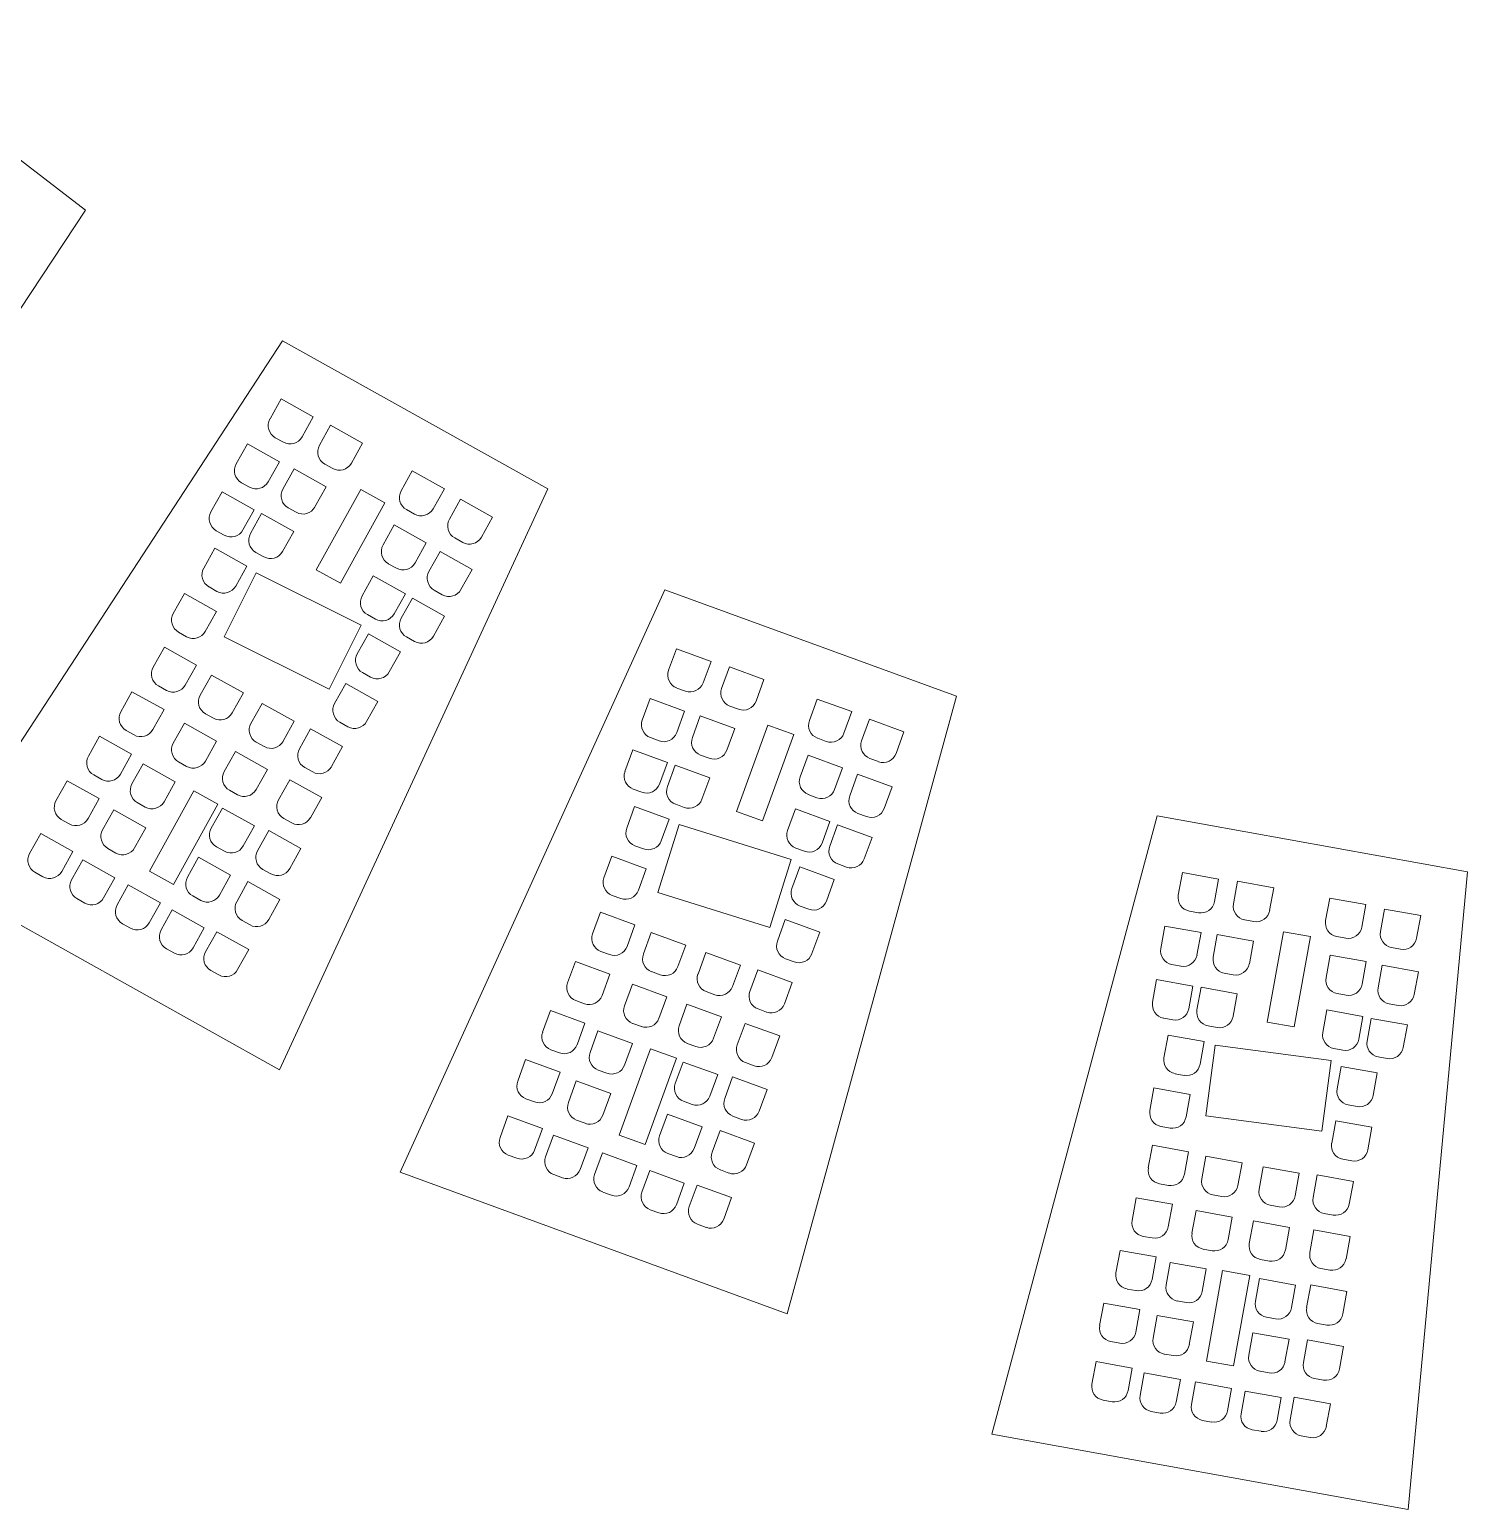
# Model space of a CAD drawing. Header units: millimetres. Extents: x -516 to 436, y -130 to 992.
# Drawn here: x -243.2 to -86.6, y -127.3 to 33.9 of the extents above; entities that cross this region are included whole.
import ezdxf

# ---------------------------------------------------------------- set-up
doc = ezdxf.new("R2010")
doc.units = ezdxf.units.MM

msp = doc.modelspace()

# ---------------------------------------------------------------- linework, layer by layer
at = {"color": 7, "linetype": 'Continuous', "lineweight": 15}
for p, q in [((-262.83, 33.9), (-237.15, 14.24)), ((-237.15, 14.24), (-275.56, -43.89)), ((-253.79, -58.34), (-215.69, 0)), ((-215.69, 0), (-186.78, -16.14)), ((-217.05, -8.52), (-215.84, -6.34)), ((-215.84, -6.34), (-212.34, -8.29)), ((-212.34, -8.29), (-213.56, -10.47)), ((-211.67, -11.39), (-210.45, -9.2)), ((-210.45, -9.2), (-206.96, -11.15)), ((-220.74, -13.42), (-219.52, -11.23)), ((-219.52, -11.23), (-216.03, -13.18)), ((-215.6, -11.05), (-216.48, -10.56)), ((-206.96, -11.15), (-208.18, -13.34)), ((-216.03, -13.18), (-217.25, -15.37)), ((-215.65, -16.16), (-214.43, -13.97)), ((-214.43, -13.97), (-210.94, -15.93)), ((-210.22, -13.91), (-211.09, -13.43)), ((-202.77, -16.36), (-201.55, -14.17)), ((-201.55, -14.17), (-198.06, -16.12)), ((-219.29, -15.94), (-220.16, -15.46)), ((-210.94, -15.93), (-212.16, -18.11)), ((-223.49, -18.65), (-222.27, -16.47)), ((-222.27, -16.47), (-218.78, -18.42)), ((-186.78, -16.14), (-216.02, -79.43)), ((-212.01, -24.97), (-207.16, -16.22)), ((-204.53, -17.67), (-209.38, -26.42)), ((-207.16, -16.22), (-204.53, -17.67)), ((-198.06, -16.12), (-199.28, -18.31)), ((-197.51, -19.44), (-196.29, -17.25)), ((-196.29, -17.25), (-192.8, -19.2)), ((-218.78, -18.42), (-220, -20.6)), ((-219.18, -21.01), (-217.97, -18.83)), ((-217.97, -18.83), (-214.47, -20.78)), ((-214.2, -18.69), (-215.07, -18.2)), ((-201.32, -18.88), (-202.19, -18.4)), ((-192.8, -19.2), (-194.02, -21.39)), ((-222.04, -21.18), (-222.91, -20.69)), ((-214.47, -20.78), (-215.69, -22.96)), ((-204.74, -22.25), (-203.53, -20.07)), ((-203.53, -20.07), (-200.03, -22.02)), ((-200.03, -22.02), (-201.25, -24.2)), ((-196.06, -21.97), (-196.93, -21.48)), ((-224.28, -24.77), (-223.06, -22.59)), ((-223.06, -22.59), (-219.57, -24.54)), ((-217.73, -23.54), (-218.61, -23.05)), ((-199.74, -25.14), (-198.52, -22.96)), ((-198.52, -22.96), (-195.03, -24.91)), ((-222.04, -32.25), (-218.57, -25.28)), ((-219.57, -24.54), (-220.79, -26.72)), ((-218.57, -25.28), (-207.14, -30.97)), ((-209.38, -26.42), (-212.01, -24.97)), ((-207.02, -27.8), (-205.8, -25.62)), ((-205.8, -25.62), (-202.31, -27.57)), ((-203.29, -24.78), (-204.17, -24.29)), ((-195.03, -24.91), (-196.25, -27.09)), ((-222.83, -27.3), (-223.7, -26.81)), ((-202.89, -90.59), (-174.03, -27.13)), ((-198.29, -27.67), (-199.16, -27.18)), ((-174.03, -27.13), (-142.27, -38.73)), ((-227.59, -29.71), (-226.37, -27.53)), ((-226.37, -27.53), (-222.88, -29.48)), ((-202.31, -27.57), (-203.53, -29.75)), ((-202.76, -30.23), (-201.54, -28.05)), ((-201.54, -28.05), (-198.05, -30)), ((-222.88, -29.48), (-224.1, -31.66)), ((-205.57, -30.33), (-206.44, -29.84)), ((-198.05, -30), (-199.26, -32.18)), ((-226.14, -32.24), (-227.01, -31.75)), ((-207.14, -30.97), (-210.61, -37.94)), ((-207.55, -34.11), (-206.33, -31.93)), ((-206.33, -31.93), (-202.84, -33.88)), ((-229.78, -35.56), (-228.56, -33.38)), ((-228.56, -33.38), (-225.07, -35.33)), ((-210.61, -37.94), (-222.04, -32.25)), ((-201.31, -32.76), (-202.18, -32.27)), ((-173.63, -35.9), (-172.77, -33.56)), ((-172.77, -33.56), (-169.01, -34.93)), ((-225.07, -35.33), (-226.29, -37.51)), ((-202.84, -33.88), (-204.06, -36.06)), ((-169.01, -34.93), (-169.87, -37.28)), ((-224.66, -38.6), (-223.44, -36.42)), ((-223.44, -36.42), (-219.95, -38.37)), ((-206.1, -36.64), (-206.97, -36.15)), ((-167.86, -37.88), (-167, -35.53)), ((-167, -35.53), (-163.24, -36.9)), ((-163.24, -36.9), (-164.1, -39.25)), ((-233.31, -40.41), (-232.09, -38.23)), ((-232.09, -38.23), (-228.6, -40.18)), ((-228.33, -38.09), (-229.2, -37.6)), ((-219.95, -38.37), (-221.17, -40.55)), ((-210.02, -39.52), (-208.8, -37.34)), ((-208.8, -37.34), (-205.31, -39.29)), ((-171.8, -38.17), (-172.73, -37.83)), ((-228.6, -40.18), (-229.82, -42.36)), ((-219.13, -41.69), (-217.91, -39.51)), ((-217.91, -39.51), (-214.42, -41.46)), ((-205.31, -39.29), (-206.53, -41.47)), ((-176.5, -41.32), (-175.64, -38.97)), ((-175.64, -38.97), (-171.88, -40.34)), ((-166.03, -40.15), (-166.96, -39.8)), ((-142.27, -38.73), (-160.72, -106)), ((-158.29, -41.38), (-157.43, -39.03)), ((-157.43, -39.03), (-153.67, -40.4)), ((-227.59, -43.84), (-226.37, -41.66)), ((-226.37, -41.66), (-222.88, -43.61)), ((-223.21, -41.13), (-224.08, -40.64)), ((-214.42, -41.46), (-215.63, -43.64)), ((-208.57, -42.05), (-209.44, -41.56)), ((-171.88, -40.34), (-172.74, -42.69)), ((-171.04, -43.22), (-170.18, -40.87)), ((-170.18, -40.87), (-166.42, -42.25)), ((-166.22, -51.27), (-162.81, -41.87)), ((-162.81, -41.87), (-159.99, -42.9)), ((-153.67, -40.4), (-154.53, -42.75)), ((-152.6, -43.59), (-151.74, -41.24)), ((-151.74, -41.24), (-147.99, -42.61)), ((-236.84, -45.26), (-235.62, -43.08)), ((-235.62, -43.08), (-232.13, -45.03)), ((-231.86, -42.94), (-232.73, -42.45)), ((-213.85, -44.45), (-212.63, -42.27)), ((-212.63, -42.27), (-209.14, -44.22)), ((-174.66, -43.59), (-175.6, -43.24)), ((-166.42, -42.25), (-167.28, -44.59)), ((-159.99, -42.9), (-163.4, -52.3)), ((-156.45, -43.65), (-157.39, -43.3)), ((-147.99, -42.61), (-148.84, -44.96)), ((-232.13, -45.03), (-233.35, -47.21)), ((-222.88, -43.61), (-224.09, -45.79)), ((-222.05, -46.93), (-220.83, -44.75)), ((-220.83, -44.75), (-217.34, -46.7)), ((-217.68, -44.22), (-218.55, -43.73)), ((-209.14, -44.22), (-210.36, -46.4)), ((-178.38, -46.93), (-177.52, -44.58)), ((-177.52, -44.58), (-173.76, -45.95)), ((-232.09, -48.27), (-230.87, -46.09)), ((-230.87, -46.09), (-227.38, -48.04)), ((-226.14, -46.37), (-227.01, -45.88)), ((-217.34, -46.7), (-218.56, -48.88)), ((-212.4, -46.98), (-213.27, -46.49)), ((-173.76, -45.95), (-174.62, -48.3)), ((-173.76, -48.57), (-172.9, -46.22)), ((-172.9, -46.22), (-169.14, -47.6)), ((-169.2, -45.49), (-170.14, -45.15)), ((-159.3, -47.51), (-158.44, -45.16)), ((-158.44, -45.16), (-154.69, -46.53)), ((-154.69, -46.53), (-155.54, -48.88)), ((-150.77, -45.85), (-151.71, -45.51)), ((-240.37, -50.11), (-239.15, -47.93)), ((-239.15, -47.93), (-235.66, -49.88)), ((-235.39, -47.79), (-236.26, -47.3)), ((-227.38, -48.04), (-228.6, -50.22)), ((-216.13, -50), (-214.91, -47.82)), ((-214.91, -47.82), (-211.42, -49.77)), ((-169.14, -47.6), (-170, -49.94)), ((-153.9, -49.58), (-153.04, -47.23)), ((-153.04, -47.23), (-149.29, -48.6)), ((-235.66, -49.88), (-236.88, -52.06)), ((-230.2, -57.78), (-225.35, -49.03)), ((-225.35, -49.03), (-222.73, -50.48)), ((-220.6, -49.46), (-221.47, -48.97)), ((-211.42, -49.77), (-212.64, -51.96)), ((-176.55, -49.19), (-177.49, -48.85)), ((-157.47, -49.78), (-158.41, -49.43)), ((-149.29, -48.6), (-150.14, -50.95)), ((-235.29, -53.28), (-234.07, -51.1)), ((-234.07, -51.1), (-230.58, -53.05)), ((-230.64, -50.8), (-231.51, -50.31)), ((-222.73, -50.48), (-227.58, -59.23)), ((-223.46, -53.09), (-222.24, -50.91)), ((-222.24, -50.91), (-218.75, -52.86)), ((-178.19, -53.09), (-177.33, -50.74)), ((-177.33, -50.74), (-173.58, -52.12)), ((-171.92, -50.84), (-172.86, -50.49)), ((-163.4, -52.3), (-166.22, -51.27)), ((-160.67, -53.35), (-159.81, -51)), ((-159.81, -51), (-156.06, -52.38)), ((-152.07, -51.84), (-153.01, -51.5)), ((-238.92, -52.64), (-239.79, -52.15)), ((-230.58, -53.05), (-231.8, -55.23)), ((-218.75, -52.86), (-219.97, -55.04)), ((-214.68, -52.53), (-215.55, -52.05)), ((-174.8, -60.12), (-172.47, -52.69)), ((-173.58, -52.12), (-174.43, -54.47)), ((-172.47, -52.69), (-160.28, -56.5)), ((-156.06, -52.38), (-156.91, -54.72)), ((-156.07, -55.08), (-155.22, -52.73)), ((-155.22, -52.73), (-151.46, -54.1)), ((-138.41, -119.12), (-120.39, -51.74)), ((-120.39, -51.74), (-86.61, -57.85)), ((-243.24, -55.86), (-242.02, -53.68)), ((-242.02, -53.68), (-238.53, -55.63)), ((-218.41, -55.56), (-217.19, -53.37)), ((-217.19, -53.37), (-213.69, -55.32)), ((-151.46, -54.1), (-152.32, -56.45)), ((-238.53, -55.63), (-239.74, -57.81)), ((-233.84, -55.81), (-234.71, -55.32)), ((-226.05, -58.45), (-224.83, -56.26)), ((-224.83, -56.26), (-221.34, -58.21)), ((-222.01, -55.62), (-222.88, -55.13)), ((-213.69, -55.32), (-214.91, -57.51)), ((-180.68, -58.5), (-179.82, -56.15)), ((-179.82, -56.15), (-176.06, -57.52)), ((-176.36, -55.36), (-177.3, -55.02)), ((-158.84, -55.62), (-159.78, -55.28)), ((-241.79, -58.39), (-242.66, -57.91)), ((-238.67, -58.74), (-237.45, -56.56)), ((-237.45, -56.56), (-233.96, -58.51)), ((-227.58, -59.23), (-230.2, -57.78)), ((-216.95, -58.08), (-217.83, -57.6)), ((-176.06, -57.52), (-176.92, -59.87)), ((-160.28, -56.5), (-162.61, -63.93)), ((-160.19, -59.67), (-159.34, -57.32)), ((-159.34, -57.32), (-155.58, -58.69)), ((-154.24, -57.34), (-155.18, -57)), ((-118.1, -60.39), (-117.66, -57.93)), ((-117.66, -57.93), (-113.72, -58.64)), ((-86.61, -57.85), (-93.07, -127.32)), ((-216.02, -79.43), (-253.79, -58.34)), ((-233.96, -58.51), (-235.18, -60.69)), ((-233.71, -61.47), (-232.49, -59.29)), ((-232.49, -59.29), (-229, -61.24)), ((-221.34, -58.21), (-222.55, -60.4)), ((-220.68, -61.11), (-219.46, -58.92)), ((-219.46, -58.92), (-215.97, -60.87)), ((-155.58, -58.69), (-156.44, -61.04)), ((-113.72, -58.64), (-114.17, -61.1)), ((-112.08, -61.35), (-111.64, -58.89)), ((-111.64, -58.89), (-107.7, -59.6)), ((-107.7, -59.6), (-108.15, -62.07)), ((-237.22, -61.27), (-238.09, -60.78)), ((-229, -61.24), (-230.22, -63.42)), ((-224.6, -60.97), (-225.47, -60.49)), ((-215.97, -60.87), (-217.19, -63.06)), ((-178.84, -60.76), (-179.78, -60.42)), ((-162.61, -63.93), (-174.8, -60.12)), ((-102.05, -63.17), (-101.61, -60.71)), ((-101.61, -60.71), (-97.67, -61.42)), ((-228.92, -64.19), (-227.7, -62)), ((-227.7, -62), (-224.21, -63.95)), ((-181.91, -64.62), (-181.05, -62.27)), ((-181.05, -62.27), (-177.3, -63.64)), ((-158.36, -61.94), (-159.3, -61.59)), ((-115.91, -62.31), (-116.89, -62.13)), ((-97.67, -61.42), (-98.12, -63.88)), ((-96.07, -64.37), (-95.63, -61.91)), ((-95.63, -61.91), (-91.69, -62.62)), ((-91.69, -62.62), (-92.14, -65.09)), ((-232.26, -64), (-233.13, -63.51)), ((-224.21, -63.95), (-225.43, -66.14)), ((-224.08, -66.56), (-222.86, -64.38)), ((-222.86, -64.38), (-219.37, -66.33)), ((-219.23, -63.64), (-220.1, -63.15)), ((-177.3, -63.64), (-178.16, -65.99)), ((-176.38, -66.81), (-175.52, -64.46)), ((-175.52, -64.46), (-171.76, -65.83)), ((-161.78, -65.4), (-160.92, -63.05)), ((-160.92, -63.05), (-157.16, -64.43)), ((-157.16, -64.43), (-158.02, -66.77)), ((-120, -66.22), (-119.56, -63.76)), ((-119.56, -63.76), (-115.62, -64.47)), ((-115.62, -64.47), (-116.07, -66.93)), ((-109.89, -63.27), (-110.87, -63.1)), ((-108.42, -74.23), (-106.65, -64.38)), ((-106.65, -64.38), (-103.7, -64.91)), ((-171.76, -65.83), (-172.62, -68.18)), ((-114.3, -67.16), (-113.86, -64.7)), ((-113.86, -64.7), (-109.92, -65.41)), ((-109.92, -65.41), (-110.36, -67.87)), ((-103.7, -64.91), (-105.47, -74.76)), ((-99.86, -65.09), (-100.84, -64.91)), ((-227.47, -66.71), (-228.34, -66.23)), ((-219.37, -66.33), (-220.59, -68.51)), ((-184.63, -69.96), (-183.77, -67.62)), ((-183.77, -67.62), (-180.02, -68.99)), ((-180.08, -66.88), (-181.02, -66.54)), ((-170.42, -68.99), (-169.57, -66.64)), ((-169.57, -66.64), (-165.81, -68.01)), ((-159.94, -67.67), (-160.88, -67.32)), ((-102.01, -69.38), (-101.56, -66.92)), ((-101.56, -66.92), (-97.62, -67.63)), ((-97.62, -67.63), (-98.07, -70.09)), ((-93.88, -66.29), (-94.86, -66.12)), ((-222.63, -69.09), (-223.5, -68.6)), ((-180.02, -68.99), (-180.87, -71.34)), ((-174.55, -69.08), (-175.48, -68.73)), ((-165.81, -68.01), (-166.67, -70.36)), ((-164.78, -70.88), (-163.92, -68.53)), ((-163.92, -68.53), (-160.16, -69.9)), ((-117.81, -68.14), (-118.8, -67.96)), ((-112.11, -69.08), (-113.09, -68.9)), ((-96.33, -70.5), (-95.89, -68.04)), ((-95.89, -68.04), (-91.95, -68.75)), ((-91.95, -68.75), (-92.4, -71.21)), ((-178.44, -72.45), (-177.58, -70.1)), ((-177.58, -70.1), (-173.82, -71.47)), ((-168.59, -71.25), (-169.53, -70.91)), ((-160.16, -69.9), (-161.02, -72.25)), ((-120.9, -72.06), (-120.46, -69.6)), ((-120.46, -69.6), (-116.52, -70.31)), ((-116.52, -70.31), (-116.97, -72.77)), ((-116.07, -72.89), (-115.62, -70.43)), ((-115.62, -70.43), (-111.69, -71.14)), ((-182.8, -72.23), (-183.74, -71.89)), ((-173.82, -71.47), (-174.68, -73.82)), ((-172.48, -74.62), (-171.63, -72.27)), ((-171.63, -72.27), (-167.87, -73.65)), ((-111.69, -71.14), (-112.13, -73.6)), ((-99.81, -71.3), (-100.8, -71.12)), ((-94.14, -72.42), (-95.12, -72.24)), ((-187.35, -75.31), (-186.49, -72.96)), ((-186.49, -72.96), (-182.74, -74.34)), ((-167.87, -73.65), (-168.73, -75.99)), ((-162.95, -73.14), (-163.88, -72.8)), ((-118.71, -73.98), (-119.69, -73.8)), ((-102.36, -75.37), (-101.91, -72.91)), ((-101.91, -72.91), (-97.98, -73.62)), ((-97.98, -73.62), (-98.42, -76.08)), ((-97.54, -76.29), (-97.09, -73.83)), ((-97.09, -73.83), (-93.15, -74.54)), ((-182.74, -74.34), (-183.59, -76.69)), ((-182.19, -77.54), (-181.33, -75.19)), ((-181.33, -75.19), (-177.57, -76.56)), ((-176.6, -74.71), (-177.54, -74.37)), ((-166.15, -76.72), (-165.29, -74.37)), ((-165.29, -74.37), (-161.53, -75.74)), ((-161.53, -75.74), (-162.39, -78.09)), ((-119.67, -78.11), (-119.22, -75.65)), ((-119.22, -75.65), (-115.29, -76.36)), ((-113.87, -74.81), (-114.86, -74.64)), ((-105.47, -74.76), (-108.42, -74.23)), ((-93.15, -74.54), (-93.6, -77)), ((-185.52, -77.58), (-186.46, -77.24)), ((-179.02, -86.54), (-175.61, -77.14)), ((-177.57, -76.56), (-178.43, -78.91)), ((-175.61, -77.14), (-172.78, -78.16)), ((-170.65, -76.89), (-171.59, -76.55)), ((-115.29, -76.36), (-115.73, -78.82)), ((-115.12, -84.45), (-114.1, -76.73)), ((-114.1, -76.73), (-101.44, -78.41)), ((-100.16, -77.29), (-101.15, -77.11)), ((-190.07, -80.66), (-189.21, -78.31)), ((-189.21, -78.31), (-185.45, -79.69)), ((-172.78, -78.16), (-176.2, -87.56)), ((-172.9, -80.93), (-172.04, -78.58)), ((-172.04, -78.58), (-168.28, -79.95)), ((-164.32, -78.98), (-165.25, -78.64)), ((-101.44, -78.41), (-102.46, -86.13)), ((-95.34, -78.21), (-96.33, -78.03)), ((-185.45, -79.69), (-186.31, -82.03)), ((-180.35, -79.8), (-181.29, -79.46)), ((-168.28, -79.95), (-169.14, -82.3)), ((-167.52, -82.56), (-166.66, -80.21)), ((-166.66, -80.21), (-162.9, -81.58)), ((-117.47, -80.03), (-118.46, -79.85)), ((-100.81, -81.51), (-100.37, -79.05)), ((-100.37, -79.05), (-96.43, -79.77)), ((-96.43, -79.77), (-96.87, -82.23)), ((-184.55, -82.99), (-183.69, -80.64)), ((-183.69, -80.64), (-179.94, -82.01)), ((-179.94, -82.01), (-180.79, -84.36)), ((-162.9, -81.58), (-163.76, -83.93)), ((-121.19, -83.85), (-120.75, -81.39)), ((-120.75, -81.39), (-116.81, -82.1)), ((-116.81, -82.1), (-117.26, -84.56)), ((-188.24, -82.93), (-189.18, -82.59)), ((-171.07, -83.2), (-172.01, -82.85)), ((-98.62, -83.44), (-99.6, -83.26)), ((-191.99, -86.79), (-191.13, -84.45)), ((-191.13, -84.45), (-187.37, -85.82)), ((-182.72, -85.25), (-183.66, -84.91)), ((-174.61, -86.62), (-173.75, -84.27)), ((-173.75, -84.27), (-169.99, -85.65)), ((-165.68, -84.83), (-166.62, -84.48)), ((-102.46, -86.13), (-115.12, -84.45)), ((-101.39, -87.43), (-100.95, -84.97)), ((-100.95, -84.97), (-97.01, -85.68)), ((-187.37, -85.82), (-188.23, -88.17)), ((-187.03, -88.91), (-186.17, -86.56)), ((-186.17, -86.56), (-182.41, -87.94)), ((-176.2, -87.56), (-179.02, -86.54)), ((-169.99, -85.65), (-170.85, -87.99)), ((-168.89, -88.4), (-168.03, -86.05)), ((-168.03, -86.05), (-164.27, -87.43)), ((-119, -85.77), (-119.98, -85.6)), ((-97.01, -85.68), (-97.46, -88.14)), ((-182.41, -87.94), (-183.27, -90.28)), ((-181.69, -90.82), (-180.84, -88.47)), ((-180.84, -88.47), (-177.08, -89.84)), ((-172.77, -88.89), (-173.71, -88.55)), ((-164.27, -87.43), (-165.13, -89.77)), ((-121.37, -90.1), (-120.92, -87.64)), ((-120.92, -87.64), (-116.99, -88.35)), ((-116.99, -88.35), (-117.43, -90.81)), ((-190.15, -89.06), (-191.09, -88.72)), ((-177.08, -89.84), (-177.94, -92.19)), ((-115.54, -91.31), (-115.09, -88.85)), ((-115.09, -88.85), (-111.16, -89.56)), ((-111.16, -89.56), (-111.6, -92.02)), ((-109.3, -92.44), (-108.86, -89.98)), ((-108.86, -89.98), (-104.92, -90.69)), ((-99.2, -89.35), (-100.18, -89.18)), ((-160.72, -106), (-202.89, -90.59)), ((-185.19, -91.18), (-186.13, -90.83)), ((-176.53, -92.74), (-175.67, -90.4)), ((-175.67, -90.4), (-171.92, -91.77)), ((-171.92, -91.77), (-172.78, -94.12)), ((-167.05, -90.67), (-167.99, -90.32)), ((-119.17, -92.02), (-120.16, -91.84)), ((-104.92, -90.69), (-105.36, -93.15)), ((-103.42, -93.34), (-102.97, -90.88)), ((-102.97, -90.88), (-99.03, -91.59)), ((-99.03, -91.59), (-99.48, -94.05)), ((-179.86, -93.09), (-180.8, -92.74)), ((-171.38, -94.33), (-170.52, -91.98)), ((-170.52, -91.98), (-166.76, -93.35)), ((-166.76, -93.35), (-167.62, -95.7)), ((-123.13, -95.83), (-122.69, -93.37)), ((-122.69, -93.37), (-118.75, -94.08)), ((-113.35, -93.23), (-114.33, -93.06)), ((-174.7, -95.01), (-175.64, -94.67)), ((-118.75, -94.08), (-119.2, -96.54)), ((-116.61, -97.22), (-116.16, -94.76)), ((-116.16, -94.76), (-112.23, -95.47)), ((-107.11, -94.36), (-108.09, -94.18)), ((-101.22, -95.26), (-102.21, -95.08)), ((-169.54, -96.59), (-170.48, -96.25)), ((-112.23, -95.47), (-112.67, -97.93)), ((-110.37, -98.35), (-109.92, -95.89)), ((-109.92, -95.89), (-105.99, -96.6)), ((-105.99, -96.6), (-106.43, -99.06)), ((-120.94, -97.75), (-121.92, -97.57)), ((-103.77, -99.33), (-103.32, -96.87)), ((-103.32, -96.87), (-99.39, -97.58)), ((-99.39, -97.58), (-99.83, -100.04)), ((-124.9, -101.56), (-124.45, -99.1)), ((-124.45, -99.1), (-120.52, -99.81)), ((-120.52, -99.81), (-120.96, -102.27)), ((-114.41, -99.14), (-115.4, -98.96)), ((-119.43, -102.87), (-118.99, -100.41)), ((-118.99, -100.41), (-115.05, -101.12)), ((-115.05, -101.12), (-115.49, -103.58)), ((-115.04, -111.16), (-113.28, -101.31)), ((-113.28, -101.31), (-110.32, -101.84)), ((-108.17, -100.27), (-109.16, -100.09)), ((-101.57, -101.25), (-102.56, -101.07)), ((-110.32, -101.84), (-112.09, -111.68)), ((-109.7, -104.63), (-109.26, -102.17)), ((-109.26, -102.17), (-105.32, -102.88)), ((-105.32, -102.88), (-105.77, -105.34)), ((-104.12, -105.32), (-103.68, -102.86)), ((-103.68, -102.86), (-99.74, -103.57)), ((-122.71, -103.48), (-123.69, -103.31)), ((-117.24, -104.79), (-118.22, -104.61)), ((-99.74, -103.57), (-100.18, -106.03)), ((-126.67, -107.3), (-126.22, -104.84)), ((-126.22, -104.84), (-122.28, -105.55)), ((-122.28, -105.55), (-122.73, -108.01)), ((-120.83, -108.65), (-120.39, -106.19)), ((-120.39, -106.19), (-116.45, -106.9)), ((-107.51, -106.55), (-108.49, -106.37)), ((-116.45, -106.9), (-116.9, -109.36)), ((-101.93, -107.24), (-102.91, -107.06)), ((-124.47, -109.22), (-125.46, -109.04)), ((-110.41, -110.53), (-109.97, -108.07)), ((-109.97, -108.07), (-106.03, -108.78)), ((-106.03, -108.78), (-106.48, -111.24)), ((-104.47, -111.31), (-104.03, -108.85)), ((-104.03, -108.85), (-100.09, -109.56)), ((-100.09, -109.56), (-100.54, -112.02)), ((-127.51, -113.67), (-127.06, -111.21)), ((-127.06, -111.21), (-123.13, -111.92)), ((-118.64, -110.57), (-119.62, -110.39)), ((-112.09, -111.68), (-115.04, -111.16)), ((-123.13, -111.92), (-123.57, -114.38)), ((-122.26, -114.91), (-121.81, -112.45)), ((-121.81, -112.45), (-117.88, -113.16)), ((-108.22, -112.45), (-109.2, -112.27)), ((-117.88, -113.16), (-118.32, -115.62)), ((-116.68, -115.88), (-116.23, -113.42)), ((-116.23, -113.42), (-112.3, -114.13)), ((-112.3, -114.13), (-112.74, -116.59)), ((-111.27, -116.89), (-110.82, -114.43)), ((-110.82, -114.43), (-106.88, -115.14)), ((-102.28, -113.23), (-103.26, -113.05)), ((-125.32, -115.59), (-126.3, -115.41)), ((-106.88, -115.14), (-107.33, -117.61)), ((-105.91, -117.57), (-105.47, -115.11)), ((-105.47, -115.11), (-101.53, -115.82)), ((-101.53, -115.82), (-101.98, -118.28)), ((-120.07, -116.83), (-121.05, -116.65)), ((-114.49, -117.8), (-115.47, -117.62)), ((-93.07, -127.32), (-138.41, -119.12)), ((-109.07, -118.81), (-110.06, -118.64)), ((-103.72, -119.49), (-104.7, -119.31))]:
    msp.add_line(p, q, dxfattribs=at)
for centre, start, end in [((-215.75, -9.25), 150.8213, 240.8213), ((-214.87, -9.74), 240.8213, 330.8213), ((-210.36, -12.12), 150.8213, 240.8213), ((-219.43, -14.15), 150.8213, 240.8213), ((-209.49, -12.6), 240.8213, 330.8213), ((-218.56, -14.63), 240.8213, 330.8213), ((-214.34, -16.89), 150.8213, 240.8213), ((-201.46, -17.09), 150.8213, 240.8213), ((-222.18, -19.38), 150.8213, 240.8213), ((-213.47, -17.38), 240.8213, 330.8213), ((-200.59, -17.57), 240.8213, 330.8213), ((-221.31, -19.87), 240.8213, 330.8213), ((-196.2, -20.17), 150.8213, 240.8213), ((-217.87, -21.74), 150.8213, 240.8213), ((-203.43, -22.98), 150.8213, 240.8213), ((-195.33, -20.66), 240.8213, 330.8213), ((-217, -22.23), 240.8213, 330.8213), ((-222.97, -25.5), 150.8213, 240.8213), ((-202.56, -23.47), 240.8213, 330.8213), ((-198.43, -25.87), 150.8213, 240.8213), ((-222.1, -25.99), 240.8213, 330.8213), ((-197.56, -26.36), 240.8213, 330.8213), ((-205.71, -28.53), 150.8213, 240.8213), ((-226.28, -30.44), 150.8213, 240.8213), ((-204.84, -29.02), 240.8213, 330.8213), ((-201.45, -30.96), 150.8213, 240.8213), ((-225.41, -30.93), 240.8213, 330.8213), ((-200.57, -31.45), 240.8213, 330.8213), ((-206.24, -34.84), 150.8213, 240.8213), ((-228.47, -36.29), 150.8213, 240.8213), ((-205.37, -35.33), 240.8213, 330.8213), ((-172.22, -36.42), 159.9285, 249.9285), ((-227.6, -36.78), 240.8213, 330.8213), ((-223.35, -39.33), 150.8213, 240.8213), ((-171.28, -36.76), 249.9285, 339.9285), ((-166.45, -38.39), 159.9285, 249.9285), ((-208.71, -40.25), 150.8213, 240.8213), ((-165.51, -38.74), 249.9285, 339.9285), ((-232, -41.14), 150.8213, 240.8213), ((-222.48, -39.82), 240.8213, 330.8213), ((-217.82, -42.43), 150.8213, 240.8213), ((-207.84, -40.74), 240.8213, 330.8213), ((-175.09, -41.83), 159.9285, 249.9285), ((-156.88, -41.89), 159.9285, 249.9285), ((-231.13, -41.63), 240.8213, 330.8213), ((-174.15, -42.18), 249.9285, 339.9285), ((-169.63, -43.74), 159.9285, 249.9285), ((-155.94, -42.24), 249.9285, 339.9285), ((-226.28, -44.57), 150.8213, 240.8213), ((-216.94, -42.91), 240.8213, 330.8213), ((-212.54, -45.18), 150.8213, 240.8213), ((-168.69, -44.08), 249.9285, 339.9285), ((-151.19, -44.1), 159.9285, 249.9285), ((-150.25, -44.45), 249.9285, 339.9285), ((-235.53, -45.99), 150.8213, 240.8213), ((-225.4, -45.06), 240.8213, 330.8213), ((-211.67, -45.67), 240.8213, 330.8213), ((-234.66, -46.48), 240.8213, 330.8213), ((-230.78, -49.01), 150.8213, 240.8213), ((-220.74, -47.66), 150.8213, 240.8213), ((-176.97, -47.44), 159.9285, 249.9285), ((-176.03, -47.78), 249.9285, 339.9285), ((-157.89, -48.02), 159.9285, 249.9285), ((-219.87, -48.15), 240.8213, 330.8213), ((-172.35, -49.09), 159.9285, 249.9285), ((-171.41, -49.43), 249.9285, 339.9285), ((-156.95, -48.37), 249.9285, 339.9285), ((-152.49, -50.09), 159.9285, 249.9285), ((-239.06, -50.84), 150.8213, 240.8213), ((-229.91, -49.49), 240.8213, 330.8213), ((-214.82, -50.74), 150.8213, 240.8213), ((-151.55, -50.43), 249.9285, 339.9285), ((-238.19, -51.33), 240.8213, 330.8213), ((-222.15, -53.83), 150.8213, 240.8213), ((-213.95, -51.22), 240.8213, 330.8213), ((-176.78, -53.61), 159.9285, 249.9285), ((-233.98, -54.01), 150.8213, 240.8213), ((-175.84, -53.95), 249.9285, 339.9285), ((-159.26, -53.87), 159.9285, 249.9285), ((-158.32, -54.21), 249.9285, 339.9285), ((-241.93, -56.6), 150.8213, 240.8213), ((-233.11, -54.5), 240.8213, 330.8213), ((-221.28, -54.31), 240.8213, 330.8213), ((-217.1, -56.29), 150.8213, 240.8213), ((-154.67, -55.59), 159.9285, 249.9285), ((-241.05, -57.08), 240.8213, 330.8213), ((-216.22, -56.77), 240.8213, 330.8213), ((-153.73, -55.93), 249.9285, 339.9285), ((-237.36, -59.47), 150.8213, 240.8213), ((-224.74, -59.18), 150.8213, 240.8213), ((-179.27, -59.01), 159.9285, 249.9285), ((-236.49, -59.96), 240.8213, 330.8213), ((-223.86, -59.66), 240.8213, 330.8213), ((-219.37, -61.84), 150.8213, 240.8213), ((-178.33, -59.35), 249.9285, 339.9285), ((-158.79, -60.18), 159.9285, 249.9285), ((-157.85, -60.53), 249.9285, 339.9285), ((-116.63, -60.66), 169.7541, 259.7541), ((-115.64, -60.84), 259.7541, 349.7541), ((-232.4, -62.2), 150.8213, 240.8213), ((-110.61, -61.62), 169.7541, 259.7541), ((-109.62, -61.8), 259.7541, 349.7541), ((-231.53, -62.69), 240.8213, 330.8213), ((-227.61, -64.92), 150.8213, 240.8213), ((-218.5, -62.33), 240.8213, 330.8213), ((-100.58, -63.43), 169.7541, 259.7541), ((-99.59, -63.61), 259.7541, 349.7541), ((-94.6, -64.64), 169.7541, 259.7541), ((-180.5, -65.13), 159.9285, 249.9285), ((-179.56, -65.47), 249.9285, 339.9285), ((-160.37, -65.92), 159.9285, 249.9285), ((-93.61, -64.82), 259.7541, 349.7541), ((-226.74, -65.41), 240.8213, 330.8213), ((-222.77, -67.29), 150.8213, 240.8213), ((-174.97, -67.33), 159.9285, 249.9285), ((-159.43, -66.26), 249.9285, 339.9285), ((-118.53, -66.48), 169.7541, 259.7541), ((-117.54, -66.66), 259.7541, 349.7541), ((-112.82, -67.43), 169.7541, 259.7541), ((-221.89, -67.78), 240.8213, 330.8213), ((-174.03, -67.67), 249.9285, 339.9285), ((-169.02, -69.5), 159.9285, 249.9285), ((-111.84, -67.6), 259.7541, 349.7541), ((-183.22, -70.48), 159.9285, 249.9285), ((-168.08, -69.84), 249.9285, 339.9285), ((-163.37, -71.39), 159.9285, 249.9285), ((-100.53, -69.65), 169.7541, 259.7541), ((-99.55, -69.83), 259.7541, 349.7541), ((-94.86, -70.76), 169.7541, 259.7541), ((-182.28, -70.82), 249.9285, 339.9285), ((-177.03, -72.96), 159.9285, 249.9285), ((-162.43, -71.73), 249.9285, 339.9285), ((-119.43, -72.33), 169.7541, 259.7541), ((-93.87, -70.94), 259.7541, 349.7541), ((-176.09, -73.3), 249.9285, 339.9285), ((-118.44, -72.51), 259.7541, 349.7541), ((-114.59, -73.16), 169.7541, 259.7541), ((-113.61, -73.34), 259.7541, 349.7541), ((-185.94, -75.83), 159.9285, 249.9285), ((-171.07, -75.14), 159.9285, 249.9285), ((-100.88, -75.64), 169.7541, 259.7541), ((-185, -76.17), 249.9285, 339.9285), ((-170.14, -75.48), 249.9285, 339.9285), ((-164.74, -77.23), 159.9285, 249.9285), ((-99.9, -75.82), 259.7541, 349.7541), ((-96.06, -76.55), 169.7541, 259.7541), ((-95.08, -76.73), 259.7541, 349.7541), ((-180.78, -78.05), 159.9285, 249.9285), ((-179.84, -78.39), 249.9285, 339.9285), ((-163.8, -77.58), 249.9285, 339.9285), ((-118.19, -78.37), 169.7541, 259.7541), ((-117.21, -78.55), 259.7541, 349.7541), ((-188.66, -81.18), 159.9285, 249.9285), ((-187.72, -81.52), 249.9285, 339.9285), ((-171.49, -81.44), 159.9285, 249.9285), ((-99.33, -81.78), 169.7541, 259.7541), ((-183.14, -83.5), 159.9285, 249.9285), ((-170.55, -81.79), 249.9285, 339.9285), ((-166.11, -83.07), 159.9285, 249.9285), ((-98.35, -81.96), 259.7541, 349.7541), ((-182.2, -83.85), 249.9285, 339.9285), ((-165.17, -83.42), 249.9285, 339.9285), ((-119.72, -84.12), 169.7541, 259.7541), ((-118.73, -84.3), 259.7541, 349.7541), ((-190.58, -87.31), 159.9285, 249.9285), ((-173.2, -87.14), 159.9285, 249.9285), ((-189.64, -87.65), 249.9285, 339.9285), ((-172.26, -87.48), 249.9285, 339.9285), ((-167.48, -88.92), 159.9285, 249.9285), ((-99.92, -87.7), 169.7541, 259.7541), ((-98.93, -87.88), 259.7541, 349.7541), ((-185.62, -89.43), 159.9285, 249.9285), ((-184.68, -89.77), 249.9285, 339.9285), ((-166.54, -89.26), 249.9285, 339.9285), ((-119.89, -90.36), 169.7541, 259.7541), ((-180.28, -91.33), 159.9285, 249.9285), ((-118.91, -90.54), 259.7541, 349.7541), ((-114.06, -91.58), 169.7541, 259.7541), ((-179.35, -91.68), 249.9285, 339.9285), ((-175.12, -93.26), 159.9285, 249.9285), ((-113.08, -91.76), 259.7541, 349.7541), ((-107.82, -92.71), 169.7541, 259.7541), ((-106.84, -92.89), 259.7541, 349.7541), ((-101.94, -93.61), 169.7541, 259.7541), ((-174.18, -93.6), 249.9285, 339.9285), ((-169.97, -94.84), 159.9285, 249.9285), ((-100.96, -93.78), 259.7541, 349.7541), ((-169.03, -95.18), 249.9285, 339.9285), ((-121.66, -96.1), 169.7541, 259.7541), ((-120.67, -96.27), 259.7541, 349.7541), ((-115.13, -97.48), 169.7541, 259.7541), ((-114.15, -97.66), 259.7541, 349.7541), ((-108.89, -98.61), 169.7541, 259.7541), ((-107.91, -98.79), 259.7541, 349.7541), ((-102.29, -99.6), 169.7541, 259.7541), ((-123.42, -101.83), 169.7541, 259.7541), ((-101.31, -99.77), 259.7541, 349.7541), ((-122.44, -102.01), 259.7541, 349.7541), ((-117.95, -103.14), 169.7541, 259.7541), ((-116.97, -103.32), 259.7541, 349.7541), ((-108.23, -104.9), 169.7541, 259.7541), ((-107.24, -105.08), 259.7541, 349.7541), ((-102.64, -105.59), 169.7541, 259.7541), ((-101.66, -105.76), 259.7541, 349.7541), ((-125.19, -107.56), 169.7541, 259.7541), ((-124.21, -107.74), 259.7541, 349.7541), ((-119.36, -108.92), 169.7541, 259.7541), ((-118.37, -109.09), 259.7541, 349.7541), ((-108.94, -110.8), 169.7541, 259.7541), ((-107.95, -110.98), 259.7541, 349.7541), ((-103, -111.58), 169.7541, 259.7541), ((-102.01, -111.75), 259.7541, 349.7541), ((-126.03, -113.93), 169.7541, 259.7541), ((-125.05, -114.11), 259.7541, 349.7541), ((-120.78, -115.17), 169.7541, 259.7541), ((-119.8, -115.35), 259.7541, 349.7541), ((-115.2, -116.14), 169.7541, 259.7541), ((-114.22, -116.32), 259.7541, 349.7541), ((-109.79, -117.16), 169.7541, 259.7541), ((-108.8, -117.34), 259.7541, 349.7541), ((-104.44, -117.84), 169.7541, 259.7541), ((-103.45, -118.02), 259.7541, 349.7541)]:
    msp.add_arc(centre, 1.5, start, end, dxfattribs=at)

doc.saveas('drawing.dxf')
